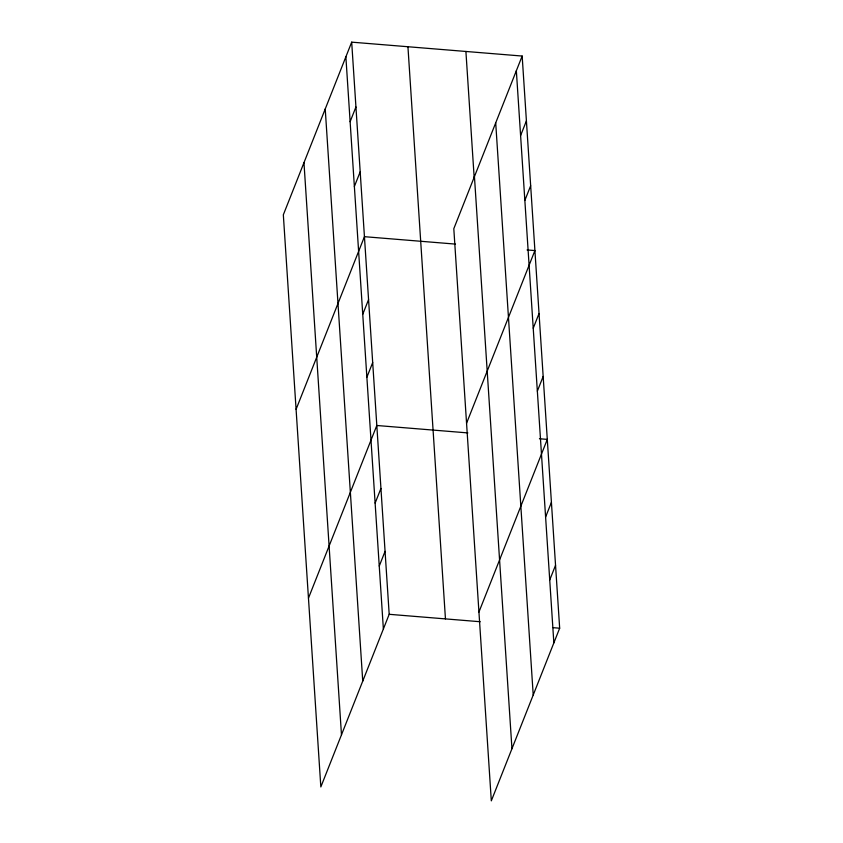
<?xml version="1.0" encoding="UTF-8"?>
<svg xmlns="http://www.w3.org/2000/svg" width="843" height="843" viewBox="0 0 843 843"><rect width="100%" height="100%" fill="white"/><g stroke="black" fill="none" stroke-linecap="round" stroke-linejoin="round"><path stroke-width="1.26" d="M351.689 42.15L283.332 214.796L320.835 786.951L389.192 614.305L351.689 42.15L522.165 56.049L559.668 628.204L491.311 800.85L453.808 228.695L522.165 56.049M350.119 121.687L355.936 106.998M354.366 186.524L360.182 171.835M296.083 409.329L364.439 236.683L455.473 244.101M362.743 314.313L368.56 299.623M366.874 377.253L372.69 362.553M308.464 598.14L376.81 425.494L467.854 432.912M520.595 135.586L526.411 120.897M375.124 503.123L380.941 488.434M379.255 566.064L385.061 551.364M524.852 200.423L530.668 185.734M466.558 423.228L534.915 250.582L527.065 249.939M533.229 328.212L539.046 313.522M537.349 391.152L543.166 376.452M478.94 612.039L547.297 439.393L539.446 438.75M545.6 517.022L551.417 502.333M549.731 579.963L555.548 565.274M389.192 614.305L480.225 621.734M553.124 627.677L559.668 628.204M516.348 70.738L553.851 642.893M495.705 122.867L533.219 695.022M474.44 176.566L511.954 748.721M465.905 51.465L474.156 177.262M407.938 46.734L445.452 618.888M345.872 56.839L383.375 628.994M325.229 108.968L362.743 681.123M303.965 162.667L341.478 734.822"/></g></svg>
